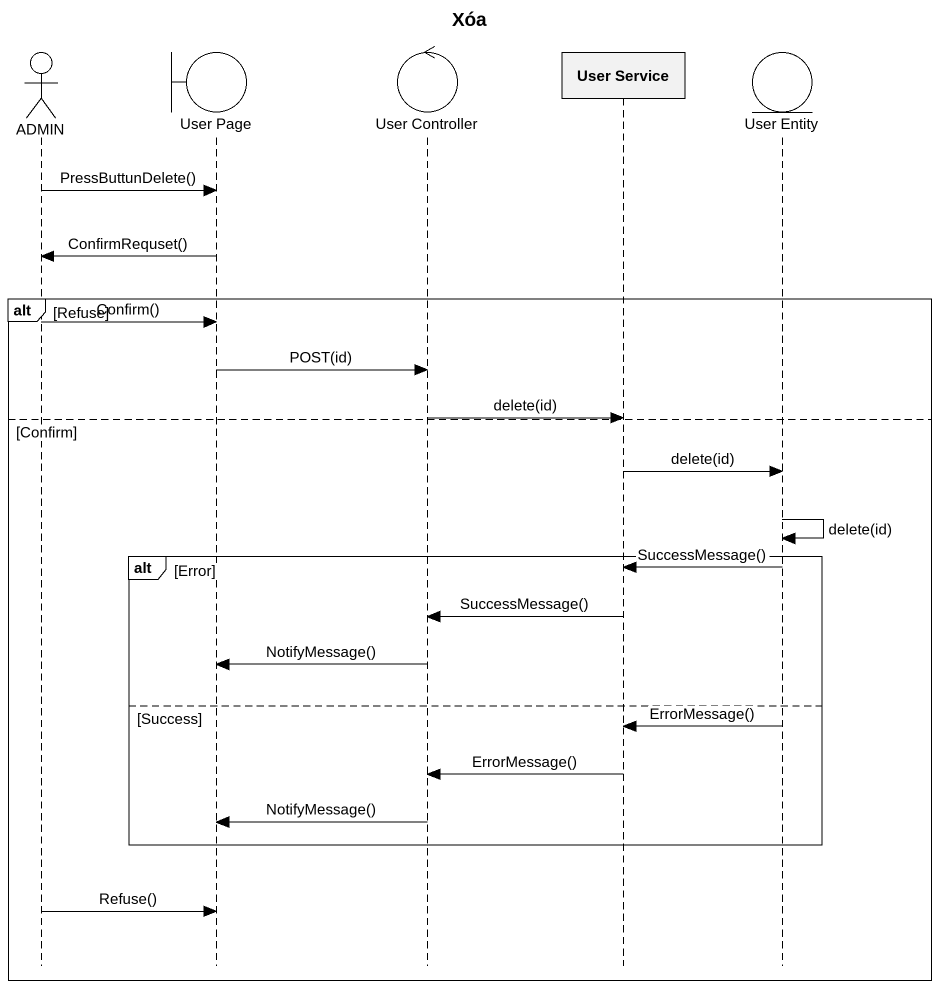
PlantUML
@startuml
title Xóa
hide footbox
actor ADMIN
boundary "User Page" as User_Page
control "User Controller" as User_Controller
participant "User Service" as User_Service
entity "User Entity" as User_Entity

ADMIN -> User_Page : PressButtunDelete()
User_Page -> ADMIN : ConfirmRequset()
alt Refuse
  ADMIN -> User_Page : Confirm()
  User_Page -> User_Controller : POST(id)
  User_Controller -> User_Service : delete(id)
else Confirm
  User_Service -> User_Entity : delete(id)
  User_Entity -> User_Entity : delete(id)
  alt Error
    User_Entity -> User_Service : SuccessMessage()
    User_Service -> User_Controller : SuccessMessage()
    User_Controller -> User_Page : NotifyMessage()
  else Success
    User_Entity -> User_Service : ErrorMessage()
    User_Service -> User_Controller : ErrorMessage()
    User_Controller -> User_Page : NotifyMessage()
  end
  ADMIN -> User_Page : Refuse()
end
@enduml
